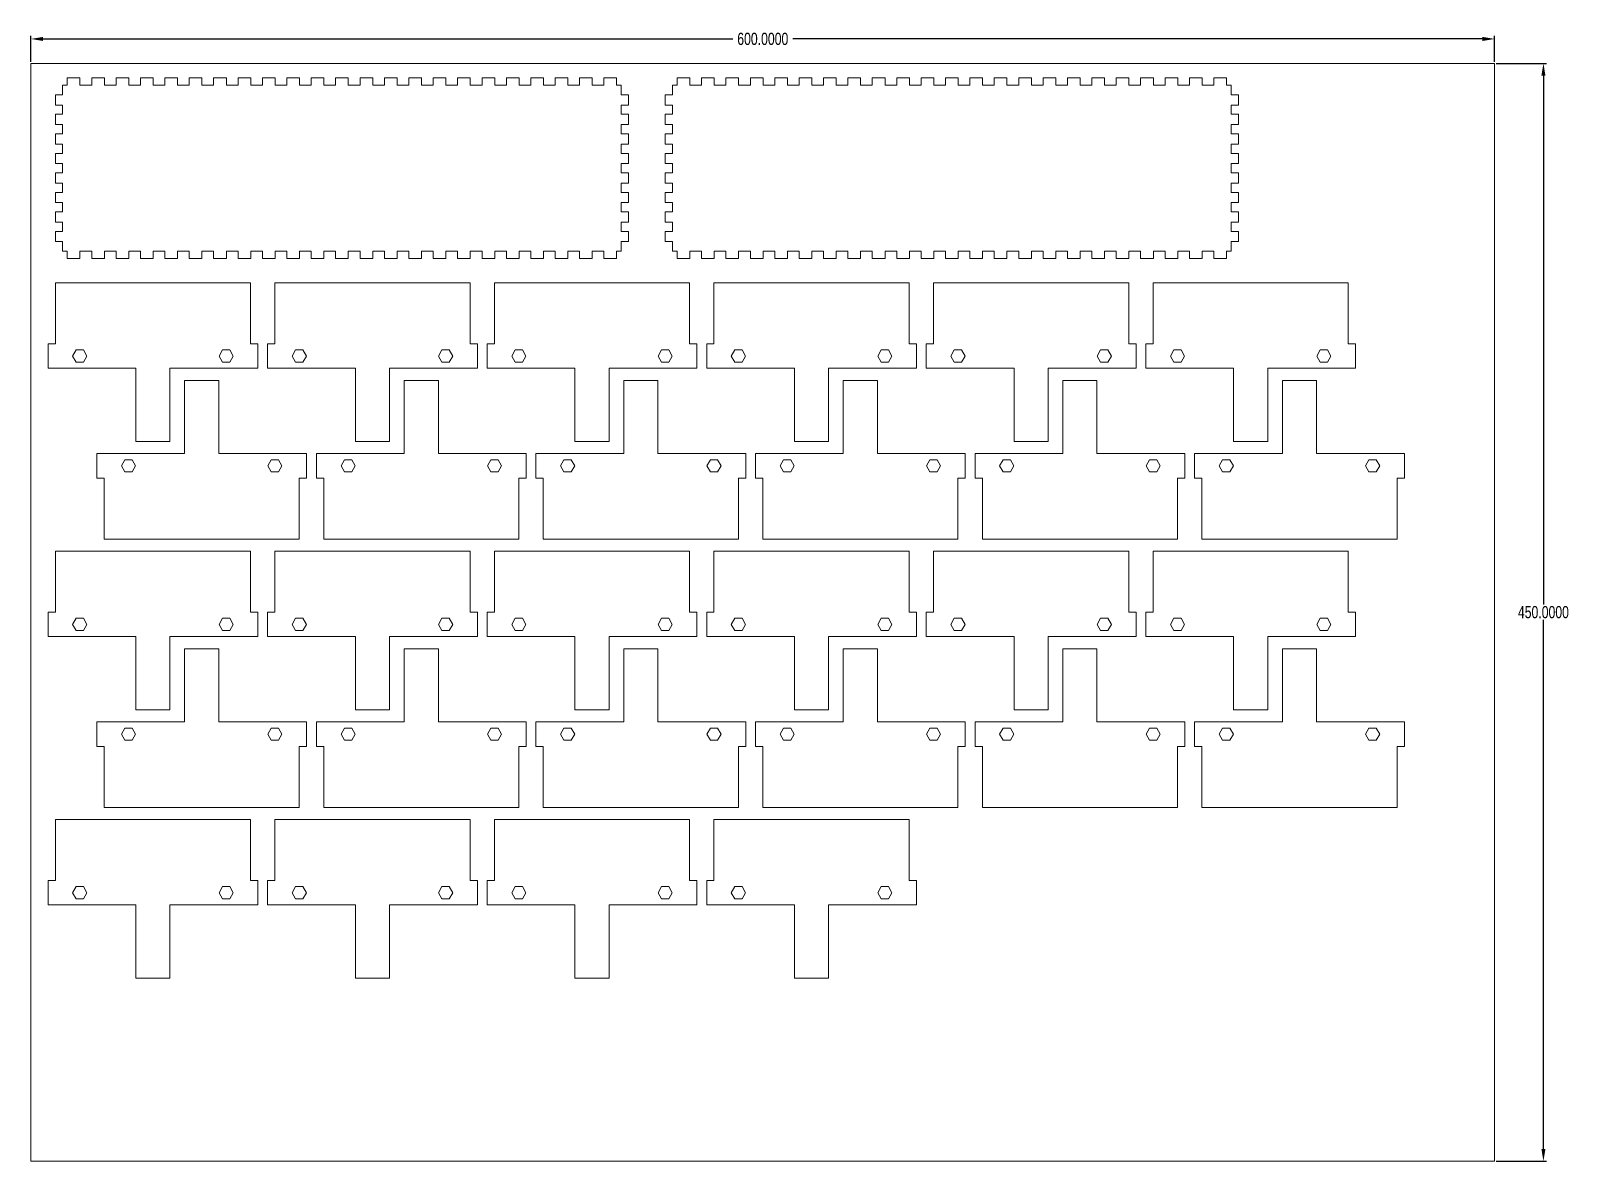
# Model space of a CAD drawing. Header units: millimetres. Extents: x 0 to 634, y 0 to 463.
import ezdxf

# ---------------------------------------------------------------- set-up
doc = ezdxf.new("R2010")
doc.units = ezdxf.units.MM
doc.header["$MEASUREMENT"] = 0
doc.layers.get('0').update_dxf_attribs({"linetype": 'CONTINUOUS', "lineweight": 0})
doc.layers.get('Defpoints').update_dxf_attribs({"linetype": 'CONTINUOUS'})
doc.styles.get("Standard").update_dxf_attribs({"font": 'txt', "width": 0.75})
doc.dimstyles.get("Standard").update_dxf_attribs({"dimtxt": 2.5, "dimasz": 2.5, "dimexe": 1.25, "dimexo": 0.625, "dimtad": 1, "dimtxsty": 'Standard', "dimcen": 2.5, "dimadec": 0, "dimazin": 0, "dimtfac": 1, "dimtmove": 0, "dimatfit": 3, "dimfxl": 1, "dimarcsym": 0})

# ---------------------------------------------------------------- blocks, each defined once
blk = doc.blocks.new('*D3')
at = {"color": 0, "linetype": 'Continuous', "lineweight": -2, "transparency": 16777216}
for p, q in [((0, 450.63), (0, 461.25)), ((5, 460), (287.75, 460)), ((595, 460), (312.25, 460)), ((600, 450.63), (600, 461.25))]:
    blk.add_line(p, q, dxfattribs=at)
at = {"color": 0, "linetype": 'Continuous', "transparency": 16777216}
for points in [[(5, 460.83), (5, 459.17), (0, 460)], [(595, 460.83), (595, 459.17), (600, 460)]]:
    blk.add_solid(points, dxfattribs=at)
at = {"layer": 'Defpoints', "color": 0, "linetype": 'Continuous', "transparency": 16777216}
for p in [(600, 460), (0, 450), (600, 450)]:
    blk.add_point(p, dxfattribs=at)
at = {"color": 0, "linetype": 'Continuous', "transparency": 16777216, "insert": (300, 460), "char_height": 5, "attachment_point": 5}
blk.add_mtext('\\A1;600.0000', dxfattribs=at)
blk = doc.blocks.new('*D4')
at = {"color": 0, "linetype": 'Continuous', "lineweight": -2, "transparency": 16777216}
for p, q in [((600.62, 450), (621.25, 450)), ((620, 445), (620, 228.13)), ((620, 5), (620, 221.88)), ((600.62, 0), (621.25, 0))]:
    blk.add_line(p, q, dxfattribs=at)
at = {"color": 0, "linetype": 'Continuous', "transparency": 16777216}
for points in [[(619.17, 445), (620.83, 445), (620, 450)], [(619.17, 5), (620.83, 5), (620, 0)]]:
    blk.add_solid(points, dxfattribs=at)
at = {"layer": 'Defpoints', "color": 0, "linetype": 'Continuous', "transparency": 16777216}
for p in [(600, 450), (600, 0), (620, 0)]:
    blk.add_point(p, dxfattribs=at)
at = {"color": 0, "linetype": 'Continuous', "transparency": 16777216, "insert": (620, 225), "char_height": 5, "attachment_point": 5}
blk.add_mtext('\\A1;450.0000', dxfattribs=at)

msp = doc.modelspace()

# ---------------------------------------------------------------- linework, layer by layer
for p, q in [((14.9, 441), (14.9, 444)), ((14.9, 444), (20.1, 444)), ((14.9, 441), (14.9, 444)), ((20.1, 444), (20.1, 441)), ((24.9, 441), (24.9, 444)), ((24.9, 444), (30.1, 444)), ((30.1, 444), (30.1, 441)), ((34.9, 441), (34.9, 444)), ((34.9, 444), (40.1, 444)), ((40.1, 444), (40.1, 441)), ((44.9, 441), (44.9, 444)), ((44.9, 444), (50.1, 444)), ((50.1, 444), (50.1, 441)), ((54.9, 441), (54.9, 444)), ((54.9, 444), (60.1, 444)), ((60.1, 444), (60.1, 441)), ((64.9, 441), (64.9, 444)), ((64.9, 444), (70.1, 444)), ((70.1, 444), (70.1, 441)), ((74.9, 441), (74.9, 444)), ((74.9, 444), (80.1, 444)), ((80.1, 444), (80.1, 441)), ((84.9, 441), (84.9, 444)), ((84.9, 444), (90.1, 444)), ((90.1, 444), (90.1, 441)), ((94.9, 441), (94.9, 444)), ((94.9, 444), (100.1, 444)), ((100.1, 444), (100.1, 441)), ((104.9, 441), (104.9, 444)), ((104.9, 444), (110.1, 444)), ((110.1, 444), (110.1, 441)), ((114.9, 441), (114.9, 444)), ((114.9, 444), (120.1, 444)), ((120.1, 444), (120.1, 441)), ((124.9, 441), (124.9, 444)), ((124.9, 444), (130.1, 444)), ((130.1, 444), (130.1, 441)), ((134.9, 441), (134.9, 444)), ((134.9, 444), (140.1, 444)), ((140.1, 444), (140.1, 441)), ((144.9, 441), (144.9, 444)), ((144.9, 444), (150.1, 444)), ((150.1, 444), (150.1, 441)), ((154.9, 441), (154.9, 444)), ((154.9, 444), (160.1, 444)), ((160.1, 444), (160.1, 441)), ((164.9, 441), (164.9, 444)), ((164.9, 444), (170.1, 444)), ((170.1, 444), (170.1, 441)), ((174.9, 441), (174.9, 444)), ((174.9, 444), (180.1, 444)), ((180.1, 444), (180.1, 441)), ((184.9, 441), (184.9, 444)), ((184.9, 444), (190.1, 444)), ((190.1, 444), (190.1, 441)), ((194.9, 441), (194.9, 444)), ((194.9, 444), (200.1, 444)), ((200.1, 444), (200.1, 441)), ((204.9, 441), (204.9, 444)), ((204.9, 444), (210.1, 444)), ((210.1, 444), (210.1, 441)), ((214.9, 441), (214.9, 444)), ((214.9, 444), (220.1, 444)), ((220.1, 444), (220.1, 441)), ((224.9, 441), (224.9, 444)), ((224.9, 444), (230.1, 444)), ((230.1, 444), (230.1, 441)), ((234.9, 441), (234.9, 444)), ((234.9, 444), (240.1, 444)), ((240.1, 441), (240.1, 444)), ((264.9, 441), (264.9, 444)), ((264.9, 444), (270.1, 444)), ((264.9, 441), (264.9, 444)), ((270.1, 444), (270.1, 441)), ((274.9, 441), (274.9, 444)), ((274.9, 444), (280.1, 444)), ((280.1, 444), (280.1, 441)), ((284.9, 441), (284.9, 444)), ((284.9, 444), (290.1, 444)), ((290.1, 444), (290.1, 441)), ((294.9, 441), (294.9, 444)), ((294.9, 444), (300.1, 444)), ((300.1, 444), (300.1, 441)), ((304.9, 441), (304.9, 444)), ((304.9, 444), (310.1, 444)), ((310.1, 444), (310.1, 441)), ((314.9, 441), (314.9, 444)), ((314.9, 444), (320.1, 444)), ((320.1, 444), (320.1, 441)), ((324.9, 441), (324.9, 444)), ((324.9, 444), (330.1, 444)), ((330.1, 444), (330.1, 441)), ((334.9, 441), (334.9, 444)), ((334.9, 444), (340.1, 444)), ((340.1, 444), (340.1, 441)), ((344.9, 441), (344.9, 444)), ((344.9, 444), (350.1, 444)), ((350.1, 444), (350.1, 441)), ((354.9, 441), (354.9, 444)), ((354.9, 444), (360.1, 444)), ((360.1, 444), (360.1, 441)), ((364.9, 441), (364.9, 444)), ((364.9, 444), (370.1, 444)), ((370.1, 444), (370.1, 441)), ((374.9, 441), (374.9, 444)), ((374.9, 444), (380.1, 444)), ((380.1, 444), (380.1, 441)), ((384.9, 441), (384.9, 444)), ((384.9, 444), (390.1, 444)), ((390.1, 444), (390.1, 441)), ((394.9, 441), (394.9, 444)), ((394.9, 444), (400.1, 444)), ((400.1, 444), (400.1, 441)), ((404.9, 441), (404.9, 444)), ((404.9, 444), (410.1, 444)), ((410.1, 444), (410.1, 441)), ((414.9, 441), (414.9, 444)), ((414.9, 444), (420.1, 444)), ((420.1, 444), (420.1, 441)), ((424.9, 441), (424.9, 444)), ((424.9, 444), (430.1, 444)), ((430.1, 444), (430.1, 441)), ((434.9, 441), (434.9, 444)), ((434.9, 444), (440.1, 444)), ((440.1, 444), (440.1, 441)), ((444.9, 441), (444.9, 444)), ((444.9, 444), (450.1, 444)), ((450.1, 444), (450.1, 441)), ((454.9, 441), (454.9, 444)), ((454.9, 444), (460.1, 444)), ((460.1, 444), (460.1, 441)), ((464.9, 441), (464.9, 444)), ((464.9, 444), (470.1, 444)), ((470.1, 444), (470.1, 441)), ((474.9, 441), (474.9, 444)), ((474.9, 444), (480.1, 444)), ((480.1, 444), (480.1, 441)), ((484.9, 441), (484.9, 444)), ((484.9, 444), (490.1, 444)), ((490.1, 441), (490.1, 444)), ((13, 437.1), (13, 441)), ((13, 441), (14.9, 441)), ((20.1, 441), (24.9, 441)), ((30.1, 441), (34.9, 441)), ((40.1, 441), (44.9, 441)), ((50.1, 441), (54.9, 441)), ((60.1, 441), (64.9, 441)), ((70.1, 441), (74.9, 441)), ((80.1, 441), (84.9, 441)), ((90.1, 441), (94.9, 441)), ((100.1, 441), (104.9, 441)), ((110.1, 441), (114.9, 441)), ((120.1, 441), (124.9, 441)), ((130.1, 441), (134.9, 441)), ((140.1, 441), (144.9, 441)), ((150.1, 441), (154.9, 441)), ((160.1, 441), (164.9, 441)), ((170.1, 441), (174.9, 441)), ((180.1, 441), (184.9, 441)), ((190.1, 441), (194.9, 441)), ((200.1, 441), (204.9, 441)), ((210.1, 441), (214.9, 441)), ((220.1, 441), (224.9, 441)), ((230.1, 441), (234.9, 441)), ((242, 441), (240.1, 441)), ((242, 437.1), (242, 441)), ((263, 437.1), (263, 441)), ((263, 441), (264.9, 441)), ((270.1, 441), (274.9, 441)), ((280.1, 441), (284.9, 441)), ((290.1, 441), (294.9, 441)), ((300.1, 441), (304.9, 441)), ((310.1, 441), (314.9, 441)), ((320.1, 441), (324.9, 441)), ((330.1, 441), (334.9, 441)), ((340.1, 441), (344.9, 441)), ((350.1, 441), (354.9, 441)), ((360.1, 441), (364.9, 441)), ((370.1, 441), (374.9, 441)), ((380.1, 441), (384.9, 441)), ((390.1, 441), (394.9, 441)), ((400.1, 441), (404.9, 441)), ((410.1, 441), (414.9, 441)), ((420.1, 441), (424.9, 441)), ((430.1, 441), (434.9, 441)), ((440.1, 441), (444.9, 441)), ((450.1, 441), (454.9, 441)), ((460.1, 441), (464.9, 441)), ((470.1, 441), (474.9, 441)), ((480.1, 441), (484.9, 441)), ((492, 441), (490.1, 441)), ((492, 437.1), (492, 441)), ((10, 432.9), (10, 437.1)), ((10, 437.1), (13, 437.1)), ((10, 432.9), (13, 432.9)), ((13, 432.9), (13, 429.1)), ((245, 437.1), (242, 437.1)), ((242, 429.1), (242, 432.9)), ((242, 432.9), (245, 432.9)), ((245, 432.9), (245, 437.1)), ((260, 432.9), (260, 437.1)), ((260, 437.1), (263, 437.1)), ((260, 432.9), (263, 432.9)), ((263, 432.9), (263, 429.1)), ((495, 437.1), (492, 437.1)), ((492, 429.1), (492, 432.9)), ((492, 432.9), (495, 432.9)), ((495, 432.9), (495, 437.1)), ((13, 429.1), (10, 429.1)), ((10, 429.1), (10, 424.9)), ((245, 429.1), (242, 429.1)), ((245, 424.9), (245, 429.1)), ((263, 429.1), (260, 429.1)), ((260, 429.1), (260, 424.9)), ((495, 429.1), (492, 429.1)), ((495, 424.9), (495, 429.1)), ((10, 424.9), (13, 424.9)), ((13, 421.1), (10, 421.1)), ((10, 421.1), (10, 416.9)), ((13, 424.9), (13, 421.1)), ((242, 421.1), (242, 424.9)), ((242, 424.9), (245, 424.9)), ((245, 421.1), (242, 421.1)), ((245, 416.9), (245, 421.1)), ((260, 424.9), (263, 424.9)), ((263, 421.1), (260, 421.1)), ((260, 421.1), (260, 416.9)), ((263, 424.9), (263, 421.1)), ((492, 421.1), (492, 424.9)), ((492, 424.9), (495, 424.9)), ((495, 421.1), (492, 421.1)), ((495, 416.9), (495, 421.1)), ((10, 416.9), (13, 416.9)), ((13, 413.1), (10, 413.1)), ((10, 413.1), (10, 408.9)), ((13, 416.9), (13, 413.1)), ((242, 413.1), (242, 416.9)), ((242, 416.9), (245, 416.9)), ((245, 413.1), (242, 413.1)), ((245, 408.9), (245, 413.1)), ((260, 416.9), (263, 416.9)), ((263, 413.1), (260, 413.1)), ((260, 413.1), (260, 408.9)), ((263, 416.9), (263, 413.1)), ((492, 413.1), (492, 416.9)), ((492, 416.9), (495, 416.9)), ((495, 413.1), (492, 413.1)), ((495, 408.9), (495, 413.1)), ((10, 408.9), (13, 408.9)), ((13, 408.9), (13, 405.1)), ((242, 405.1), (242, 408.9)), ((242, 408.9), (245, 408.9)), ((260, 408.9), (263, 408.9)), ((263, 408.9), (263, 405.1)), ((492, 405.1), (492, 408.9)), ((492, 408.9), (495, 408.9)), ((13, 405.1), (10, 405.1)), ((10, 405.1), (10, 400.9)), ((10, 400.9), (13, 400.9)), ((13, 400.9), (13, 397.1)), ((245, 405.1), (242, 405.1)), ((242, 397.1), (242, 400.9)), ((242, 400.9), (245, 400.9)), ((245, 400.9), (245, 405.1)), ((263, 405.1), (260, 405.1)), ((260, 405.1), (260, 400.9)), ((260, 400.9), (263, 400.9)), ((263, 400.9), (263, 397.1)), ((495, 405.1), (492, 405.1)), ((492, 397.1), (492, 400.9)), ((492, 400.9), (495, 400.9)), ((495, 400.9), (495, 405.1)), ((13, 397.1), (10, 397.1)), ((10, 397.1), (10, 392.9)), ((245, 397.1), (242, 397.1)), ((245, 392.9), (245, 397.1)), ((263, 397.1), (260, 397.1)), ((260, 397.1), (260, 392.9)), ((495, 397.1), (492, 397.1)), ((495, 392.9), (495, 397.1)), ((10, 392.9), (13, 392.9)), ((13, 389.1), (10, 389.1)), ((10, 389.1), (10, 384.9)), ((13, 392.9), (13, 389.1)), ((242, 389.1), (242, 392.9)), ((242, 392.9), (245, 392.9)), ((245, 389.1), (242, 389.1)), ((245, 384.9), (245, 389.1)), ((260, 392.9), (263, 392.9)), ((263, 389.1), (260, 389.1)), ((260, 389.1), (260, 384.9)), ((263, 392.9), (263, 389.1)), ((492, 389.1), (492, 392.9)), ((492, 392.9), (495, 392.9)), ((495, 389.1), (492, 389.1)), ((495, 384.9), (495, 389.1)), ((10, 384.9), (13, 384.9)), ((13, 381.1), (10, 381.1)), ((10, 381.1), (10, 376.9)), ((13, 384.9), (13, 381.1)), ((242, 381.1), (242, 384.9)), ((242, 384.9), (245, 384.9)), ((245, 381.1), (242, 381.1)), ((245, 381.1), (245, 376.9)), ((260, 384.9), (263, 384.9)), ((263, 381.1), (260, 381.1)), ((260, 381.1), (260, 376.9)), ((263, 384.9), (263, 381.1)), ((492, 381.1), (492, 384.9)), ((492, 384.9), (495, 384.9)), ((495, 381.1), (492, 381.1)), ((495, 381.1), (495, 376.9)), ((10, 376.9), (13, 376.9)), ((13, 376.9), (13, 373)), ((245, 376.9), (242, 376.9)), ((242, 376.9), (242, 373)), ((260, 376.9), (263, 376.9)), ((263, 376.9), (263, 373)), ((495, 376.9), (492, 376.9)), ((492, 376.9), (492, 373)), ((13, 373), (14.9, 373)), ((14.9, 370), (14.9, 373)), ((14.9, 373), (14.9, 370)), ((20.1, 370), (14.9, 370)), ((24.9, 373), (20.1, 373)), ((20.1, 373), (20.1, 370)), ((24.9, 370), (24.9, 373)), ((30.1, 370), (24.9, 370)), ((34.9, 373), (30.1, 373)), ((30.1, 373), (30.1, 370)), ((34.9, 370), (34.9, 373)), ((40.1, 370), (34.9, 370)), ((44.9, 373), (40.1, 373)), ((40.1, 373), (40.1, 370)), ((44.9, 370), (44.9, 373)), ((50.1, 370), (44.9, 370)), ((54.9, 373), (50.1, 373)), ((50.1, 373), (50.1, 370)), ((54.9, 370), (54.9, 373)), ((60.1, 370), (54.9, 370)), ((64.9, 373), (60.1, 373)), ((60.1, 373), (60.1, 370)), ((64.9, 370), (64.9, 373)), ((70.1, 370), (64.9, 370)), ((74.9, 373), (70.1, 373)), ((70.1, 373), (70.1, 370)), ((74.9, 370), (74.9, 373)), ((80.1, 370), (74.9, 370)), ((84.9, 373), (80.1, 373)), ((80.1, 373), (80.1, 370)), ((84.9, 370), (84.9, 373)), ((90.1, 370), (84.9, 370)), ((94.9, 373), (90.1, 373)), ((90.1, 373), (90.1, 370)), ((94.9, 370), (94.9, 373)), ((100.1, 370), (94.9, 370)), ((104.9, 373), (100.1, 373)), ((100.1, 373), (100.1, 370)), ((104.9, 370), (104.9, 373)), ((110.1, 370), (104.9, 370)), ((114.9, 373), (110.1, 373)), ((110.1, 373), (110.1, 370)), ((114.9, 370), (114.9, 373)), ((120.1, 370), (114.9, 370)), ((124.9, 373), (120.1, 373)), ((120.1, 373), (120.1, 370)), ((124.9, 370), (124.9, 373)), ((130.1, 370), (124.9, 370)), ((134.9, 373), (130.1, 373)), ((130.1, 373), (130.1, 370)), ((134.9, 370), (134.9, 373)), ((140.1, 370), (134.9, 370)), ((144.9, 373), (140.1, 373)), ((140.1, 373), (140.1, 370)), ((144.9, 370), (144.9, 373)), ((150.1, 370), (144.9, 370)), ((154.9, 373), (150.1, 373)), ((150.1, 373), (150.1, 370)), ((154.9, 370), (154.9, 373)), ((160.1, 370), (154.9, 370)), ((164.9, 373), (160.1, 373)), ((160.1, 373), (160.1, 370)), ((164.9, 370), (164.9, 373)), ((170.1, 370), (164.9, 370)), ((174.9, 373), (170.1, 373)), ((170.1, 373), (170.1, 370)), ((174.9, 370), (174.9, 373)), ((180.1, 370), (174.9, 370)), ((184.9, 373), (180.1, 373)), ((180.1, 373), (180.1, 370)), ((184.9, 370), (184.9, 373)), ((190.1, 370), (184.9, 370)), ((194.9, 373), (190.1, 373)), ((190.1, 373), (190.1, 370)), ((194.9, 370), (194.9, 373)), ((200.1, 370), (194.9, 370)), ((204.9, 373), (200.1, 373)), ((200.1, 373), (200.1, 370)), ((204.9, 370), (204.9, 373)), ((210.1, 370), (204.9, 370)), ((214.9, 373), (210.1, 373)), ((210.1, 373), (210.1, 370)), ((214.9, 370), (214.9, 373)), ((220.1, 370), (214.9, 370)), ((224.9, 373), (220.1, 373)), ((220.1, 373), (220.1, 370)), ((224.9, 370), (224.9, 373)), ((230.1, 370), (224.9, 370)), ((234.9, 373), (230.1, 373)), ((230.1, 373), (230.1, 370)), ((234.9, 370), (234.9, 373)), ((240.1, 370), (234.9, 370)), ((242, 373), (240.1, 373)), ((240.1, 373), (240.1, 370)), ((263, 373), (264.9, 373)), ((264.9, 370), (264.9, 373)), ((264.9, 373), (264.9, 370)), ((270.1, 370), (264.9, 370)), ((274.9, 373), (270.1, 373)), ((270.1, 373), (270.1, 370)), ((274.9, 370), (274.9, 373)), ((280.1, 370), (274.9, 370)), ((284.9, 373), (280.1, 373)), ((280.1, 373), (280.1, 370)), ((284.9, 370), (284.9, 373)), ((290.1, 370), (284.9, 370)), ((294.9, 373), (290.1, 373)), ((290.1, 373), (290.1, 370)), ((294.9, 370), (294.9, 373)), ((300.1, 370), (294.9, 370)), ((304.9, 373), (300.1, 373)), ((300.1, 373), (300.1, 370)), ((304.9, 370), (304.9, 373)), ((310.1, 370), (304.9, 370)), ((314.9, 373), (310.1, 373)), ((310.1, 373), (310.1, 370)), ((314.9, 370), (314.9, 373)), ((320.1, 370), (314.9, 370)), ((324.9, 373), (320.1, 373)), ((320.1, 373), (320.1, 370)), ((324.9, 370), (324.9, 373)), ((330.1, 370), (324.9, 370)), ((334.9, 373), (330.1, 373)), ((330.1, 373), (330.1, 370)), ((334.9, 370), (334.9, 373)), ((340.1, 370), (334.9, 370)), ((344.9, 373), (340.1, 373)), ((340.1, 373), (340.1, 370)), ((344.9, 370), (344.9, 373)), ((350.1, 370), (344.9, 370)), ((354.9, 373), (350.1, 373)), ((350.1, 373), (350.1, 370)), ((354.9, 370), (354.9, 373)), ((360.1, 370), (354.9, 370)), ((364.9, 373), (360.1, 373)), ((360.1, 373), (360.1, 370)), ((364.9, 370), (364.9, 373)), ((370.1, 370), (364.9, 370)), ((374.9, 373), (370.1, 373)), ((370.1, 373), (370.1, 370)), ((374.9, 370), (374.9, 373)), ((380.1, 370), (374.9, 370)), ((384.9, 373), (380.1, 373)), ((380.1, 373), (380.1, 370)), ((384.9, 370), (384.9, 373)), ((390.1, 370), (384.9, 370)), ((394.9, 373), (390.1, 373)), ((390.1, 373), (390.1, 370)), ((394.9, 370), (394.9, 373)), ((400.1, 370), (394.9, 370)), ((404.9, 373), (400.1, 373)), ((400.1, 373), (400.1, 370)), ((404.9, 370), (404.9, 373)), ((410.1, 370), (404.9, 370)), ((414.9, 373), (410.1, 373)), ((410.1, 373), (410.1, 370)), ((414.9, 370), (414.9, 373)), ((420.1, 370), (414.9, 370)), ((424.9, 373), (420.1, 373)), ((420.1, 373), (420.1, 370)), ((424.9, 370), (424.9, 373)), ((430.1, 370), (424.9, 370)), ((434.9, 373), (430.1, 373)), ((430.1, 373), (430.1, 370)), ((434.9, 370), (434.9, 373)), ((440.1, 370), (434.9, 370)), ((444.9, 373), (440.1, 373)), ((440.1, 373), (440.1, 370)), ((444.9, 370), (444.9, 373)), ((450.1, 370), (444.9, 370)), ((454.9, 373), (450.1, 373)), ((450.1, 373), (450.1, 370)), ((454.9, 370), (454.9, 373)), ((460.1, 370), (454.9, 370)), ((464.9, 373), (460.1, 373)), ((460.1, 373), (460.1, 370)), ((464.9, 370), (464.9, 373)), ((470.1, 370), (464.9, 370)), ((474.9, 373), (470.1, 373)), ((470.1, 373), (470.1, 370)), ((474.9, 370), (474.9, 373)), ((480.1, 370), (474.9, 370)), ((484.9, 373), (480.1, 373)), ((480.1, 373), (480.1, 370)), ((484.9, 370), (484.9, 373)), ((490.1, 370), (484.9, 370)), ((492, 373), (490.1, 373)), ((490.1, 373), (490.1, 370)), ((10, 360), (10, 335)), ((10, 360), (90, 360)), ((90, 335), (90, 360)), ((100, 360), (100, 335)), ((100, 360), (180, 360)), ((180, 335), (180, 360)), ((190, 360), (190, 335)), ((190, 360), (270, 360)), ((270, 335), (270, 360)), ((280, 360), (280, 335)), ((280, 360), (360, 360)), ((360, 335), (360, 360)), ((370, 360), (370, 335)), ((370, 360), (450, 360)), ((450, 335), (450, 360)), ((460, 360), (460, 335)), ((460, 360), (540, 360)), ((540, 335), (540, 360)), ((10, 335), (7, 335)), ((7, 325), (7, 335)), ((18.5, 332.5), (17.1, 330)), ((17.1, 330), (18.5, 327.5)), ((21.5, 332.5), (18.5, 332.5)), ((21.5, 332.5), (22.9, 330)), ((22.9, 330), (21.5, 327.5)), ((78.5, 332.5), (77.1, 330)), ((77.1, 330), (78.5, 327.5)), ((81.5, 332.5), (78.5, 332.5)), ((81.5, 332.5), (82.9, 330)), ((82.9, 330), (81.5, 327.5)), ((90, 335), (93, 335)), ((93, 325), (93, 335)), ((100, 335), (97, 335)), ((97, 325), (97, 335)), ((108.5, 332.5), (107.1, 330)), ((107.1, 330), (108.5, 327.5)), ((111.5, 332.5), (108.5, 332.5)), ((111.5, 332.5), (112.9, 330)), ((112.9, 330), (111.5, 327.5)), ((168.5, 332.5), (167.1, 330)), ((167.1, 330), (168.5, 327.5)), ((171.5, 332.5), (168.5, 332.5)), ((171.5, 332.5), (172.9, 330)), ((172.9, 330), (171.5, 327.5)), ((180, 335), (183, 335)), ((183, 325), (183, 335)), ((190, 335), (187, 335)), ((187, 325), (187, 335)), ((198.5, 332.5), (197.1, 330)), ((197.1, 330), (198.5, 327.5)), ((201.5, 332.5), (198.5, 332.5)), ((201.5, 332.5), (202.9, 330)), ((202.9, 330), (201.5, 327.5)), ((258.5, 332.5), (257.1, 330)), ((257.1, 330), (258.5, 327.5)), ((261.5, 332.5), (258.5, 332.5)), ((261.5, 332.5), (262.9, 330)), ((262.9, 330), (261.5, 327.5)), ((270, 335), (273, 335)), ((273, 325), (273, 335)), ((280, 335), (277, 335)), ((277, 325), (277, 335)), ((288.5, 332.5), (287.1, 330)), ((287.1, 330), (288.5, 327.5)), ((291.5, 332.5), (288.5, 332.5)), ((291.5, 332.5), (292.9, 330)), ((292.9, 330), (291.5, 327.5)), ((348.5, 332.5), (347.1, 330)), ((347.1, 330), (348.5, 327.5)), ((351.5, 332.5), (348.5, 332.5)), ((351.5, 332.5), (352.9, 330)), ((352.9, 330), (351.5, 327.5)), ((360, 335), (363, 335)), ((363, 325), (363, 335)), ((370, 335), (367, 335)), ((367, 325), (367, 335)), ((378.5, 332.5), (377.1, 330)), ((377.1, 330), (378.5, 327.5)), ((381.5, 332.5), (378.5, 332.5)), ((381.5, 332.5), (382.9, 330)), ((382.9, 330), (381.5, 327.5)), ((438.5, 332.5), (437.1, 330)), ((437.1, 330), (438.5, 327.5)), ((441.5, 332.5), (438.5, 332.5)), ((441.5, 332.5), (442.9, 330)), ((442.9, 330), (441.5, 327.5)), ((450, 335), (453, 335)), ((453, 325), (453, 335)), ((460, 335), (457, 335)), ((457, 325), (457, 335)), ((468.5, 332.5), (467.1, 330)), ((467.1, 330), (468.5, 327.5)), ((471.5, 332.5), (468.5, 332.5)), ((471.5, 332.5), (472.9, 330)), ((472.9, 330), (471.5, 327.5)), ((528.5, 332.5), (527.1, 330)), ((527.1, 330), (528.5, 327.5)), ((531.5, 332.5), (528.5, 332.5)), ((531.5, 332.5), (532.9, 330)), ((532.9, 330), (531.5, 327.5)), ((540, 335), (543, 335)), ((543, 325), (543, 335)), ((7, 325), (43, 325)), ((18.5, 327.5), (21.5, 327.5)), ((43, 325), (43, 295)), ((57, 325), (93, 325)), ((57, 295), (57, 325)), ((78.5, 327.5), (81.5, 327.5)), ((97, 325), (133, 325)), ((108.5, 327.5), (111.5, 327.5)), ((133, 325), (133, 295)), ((147, 325), (183, 325)), ((147, 295), (147, 325)), ((168.5, 327.5), (171.5, 327.5)), ((187, 325), (223, 325)), ((198.5, 327.5), (201.5, 327.5)), ((223, 325), (223, 295)), ((237, 325), (273, 325)), ((237, 295), (237, 325)), ((258.5, 327.5), (261.5, 327.5)), ((277, 325), (313, 325)), ((288.5, 327.5), (291.5, 327.5)), ((313, 325), (313, 295)), ((327, 325), (363, 325)), ((327, 295), (327, 325)), ((348.5, 327.5), (351.5, 327.5)), ((367, 325), (403, 325)), ((378.5, 327.5), (381.5, 327.5)), ((403, 325), (403, 295)), ((417, 325), (453, 325)), ((417, 295), (417, 325)), ((438.5, 327.5), (441.5, 327.5)), ((457, 325), (493, 325)), ((468.5, 327.5), (471.5, 327.5)), ((493, 325), (493, 295)), ((507, 325), (543, 325)), ((507, 295), (507, 325)), ((528.5, 327.5), (531.5, 327.5)), ((63, 320), (77, 320)), ((63, 320), (63, 290)), ((77, 290), (77, 320)), ((153, 320), (167, 320)), ((153, 320), (153, 290)), ((167, 290), (167, 320)), ((243, 320), (257, 320)), ((243, 320), (243, 290)), ((257, 290), (257, 320)), ((333, 320), (347, 320)), ((333, 320), (333, 290)), ((347, 290), (347, 320)), ((423, 320), (437, 320)), ((423, 320), (423, 290)), ((437, 290), (437, 320)), ((513, 320), (527, 320)), ((513, 320), (513, 290)), ((527, 290), (527, 320)), ((43, 295), (57, 295)), ((133, 295), (147, 295)), ((223, 295), (237, 295)), ((313, 295), (327, 295)), ((403, 295), (417, 295)), ((493, 295), (507, 295)), ((63, 290), (27, 290)), ((27, 290), (27, 280)), ((38.5, 287.5), (37.1, 285)), ((41.5, 287.5), (38.5, 287.5)), ((41.5, 287.5), (42.9, 285)), ((113, 290), (77, 290)), ((98.5, 287.5), (97.1, 285)), ((101.5, 287.5), (98.5, 287.5)), ((101.5, 287.5), (102.9, 285)), ((113, 290), (113, 280)), ((153, 290), (117, 290)), ((117, 290), (117, 280)), ((128.5, 287.5), (127.1, 285)), ((131.5, 287.5), (128.5, 287.5)), ((131.5, 287.5), (132.9, 285)), ((203, 290), (167, 290)), ((188.5, 287.5), (187.1, 285)), ((191.5, 287.5), (188.5, 287.5)), ((191.5, 287.5), (192.9, 285)), ((203, 290), (203, 280)), ((243, 290), (207, 290)), ((207, 290), (207, 280)), ((218.5, 287.5), (217.1, 285)), ((221.5, 287.5), (218.5, 287.5)), ((221.5, 287.5), (222.9, 285)), ((293, 290), (257, 290)), ((278.5, 287.5), (277.1, 285)), ((281.5, 287.5), (278.5, 287.5)), ((281.5, 287.5), (282.9, 285)), ((293, 290), (293, 280)), ((333, 290), (297, 290)), ((297, 290), (297, 280)), ((308.5, 287.5), (307.1, 285)), ((311.5, 287.5), (308.5, 287.5)), ((311.5, 287.5), (312.9, 285)), ((383, 290), (347, 290)), ((368.5, 287.5), (367.1, 285)), ((371.5, 287.5), (368.5, 287.5)), ((371.5, 287.5), (372.9, 285)), ((383, 290), (383, 280)), ((423, 290), (387, 290)), ((387, 290), (387, 280)), ((398.5, 287.5), (397.1, 285)), ((401.5, 287.5), (398.5, 287.5)), ((401.5, 287.5), (402.9, 285)), ((473, 290), (437, 290)), ((458.5, 287.5), (457.1, 285)), ((461.5, 287.5), (458.5, 287.5)), ((461.5, 287.5), (462.9, 285)), ((473, 290), (473, 280)), ((513, 290), (477, 290)), ((477, 290), (477, 280)), ((488.5, 287.5), (487.1, 285)), ((491.5, 287.5), (488.5, 287.5)), ((491.5, 287.5), (492.9, 285)), ((563, 290), (527, 290)), ((548.5, 287.5), (547.1, 285)), ((551.5, 287.5), (548.5, 287.5)), ((551.5, 287.5), (552.9, 285)), ((563, 290), (563, 280)), ((30, 280), (27, 280)), ((30, 280), (30, 255)), ((37.1, 285), (38.5, 282.5)), ((38.5, 282.5), (41.5, 282.5)), ((42.9, 285), (41.5, 282.5)), ((97.1, 285), (98.5, 282.5)), ((98.5, 282.5), (101.5, 282.5)), ((102.9, 285), (101.5, 282.5)), ((110, 255), (110, 280)), ((110, 280), (113, 280)), ((120, 280), (117, 280)), ((120, 280), (120, 255)), ((127.1, 285), (128.5, 282.5)), ((128.5, 282.5), (131.5, 282.5)), ((132.9, 285), (131.5, 282.5)), ((187.1, 285), (188.5, 282.5)), ((188.5, 282.5), (191.5, 282.5)), ((192.9, 285), (191.5, 282.5)), ((200, 255), (200, 280)), ((200, 280), (203, 280)), ((210, 280), (207, 280)), ((210, 280), (210, 255)), ((217.1, 285), (218.5, 282.5)), ((218.5, 282.5), (221.5, 282.5)), ((222.9, 285), (221.5, 282.5)), ((277.1, 285), (278.5, 282.5)), ((278.5, 282.5), (281.5, 282.5)), ((282.9, 285), (281.5, 282.5)), ((290, 255), (290, 280)), ((290, 280), (293, 280)), ((300, 280), (297, 280)), ((300, 280), (300, 255)), ((307.1, 285), (308.5, 282.5)), ((308.5, 282.5), (311.5, 282.5)), ((312.9, 285), (311.5, 282.5)), ((367.1, 285), (368.5, 282.5)), ((368.5, 282.5), (371.5, 282.5)), ((372.9, 285), (371.5, 282.5)), ((380, 255), (380, 280)), ((380, 280), (383, 280)), ((390, 280), (387, 280)), ((390, 280), (390, 255)), ((397.1, 285), (398.5, 282.5)), ((398.5, 282.5), (401.5, 282.5)), ((402.9, 285), (401.5, 282.5)), ((457.1, 285), (458.5, 282.5)), ((458.5, 282.5), (461.5, 282.5)), ((462.9, 285), (461.5, 282.5)), ((470, 255), (470, 280)), ((470, 280), (473, 280)), ((480, 280), (477, 280)), ((480, 280), (480, 255)), ((487.1, 285), (488.5, 282.5)), ((488.5, 282.5), (491.5, 282.5)), ((492.9, 285), (491.5, 282.5)), ((547.1, 285), (548.5, 282.5)), ((548.5, 282.5), (551.5, 282.5)), ((552.9, 285), (551.5, 282.5)), ((560, 255), (560, 280)), ((560, 280), (563, 280)), ((110, 255), (30, 255)), ((200, 255), (120, 255)), ((290, 255), (210, 255)), ((380, 255), (300, 255)), ((470, 255), (390, 255)), ((560, 255), (480, 255)), ((10, 250), (10, 225)), ((10, 250), (90, 250)), ((90, 225), (90, 250)), ((100, 250), (100, 225)), ((100, 250), (180, 250)), ((180, 225), (180, 250)), ((190, 250), (190, 225)), ((190, 250), (270, 250)), ((270, 225), (270, 250)), ((280, 250), (280, 225)), ((280, 250), (360, 250)), ((360, 225), (360, 250)), ((370, 250), (370, 225)), ((370, 250), (450, 250)), ((450, 225), (450, 250)), ((460, 250), (460, 225)), ((460, 250), (540, 250)), ((540, 225), (540, 250)), ((10, 225), (7, 225)), ((7, 215), (7, 225)), ((18.5, 222.5), (17.1, 220)), ((21.5, 222.5), (18.5, 222.5)), ((21.5, 222.5), (22.9, 220)), ((78.5, 222.5), (77.1, 220)), ((81.5, 222.5), (78.5, 222.5)), ((81.5, 222.5), (82.9, 220)), ((90, 225), (93, 225)), ((93, 215), (93, 225)), ((100, 225), (97, 225)), ((97, 215), (97, 225)), ((108.5, 222.5), (107.1, 220)), ((111.5, 222.5), (108.5, 222.5)), ((111.5, 222.5), (112.9, 220)), ((168.5, 222.5), (167.1, 220)), ((171.5, 222.5), (168.5, 222.5)), ((171.5, 222.5), (172.9, 220)), ((180, 225), (183, 225)), ((183, 215), (183, 225)), ((190, 225), (187, 225)), ((187, 215), (187, 225)), ((198.5, 222.5), (197.1, 220)), ((201.5, 222.5), (198.5, 222.5)), ((201.5, 222.5), (202.9, 220)), ((258.5, 222.5), (257.1, 220)), ((261.5, 222.5), (258.5, 222.5)), ((261.5, 222.5), (262.9, 220)), ((270, 225), (273, 225)), ((273, 215), (273, 225)), ((280, 225), (277, 225)), ((277, 215), (277, 225)), ((288.5, 222.5), (287.1, 220)), ((291.5, 222.5), (288.5, 222.5)), ((291.5, 222.5), (292.9, 220)), ((348.5, 222.5), (347.1, 220)), ((351.5, 222.5), (348.5, 222.5)), ((351.5, 222.5), (352.9, 220)), ((360, 225), (363, 225)), ((363, 215), (363, 225)), ((370, 225), (367, 225)), ((367, 215), (367, 225)), ((378.5, 222.5), (377.1, 220)), ((381.5, 222.5), (378.5, 222.5)), ((381.5, 222.5), (382.9, 220)), ((438.5, 222.5), (437.1, 220)), ((441.5, 222.5), (438.5, 222.5)), ((441.5, 222.5), (442.9, 220)), ((450, 225), (453, 225)), ((453, 215), (453, 225)), ((460, 225), (457, 225)), ((457, 215), (457, 225)), ((468.5, 222.5), (467.1, 220)), ((471.5, 222.5), (468.5, 222.5)), ((471.5, 222.5), (472.9, 220)), ((528.5, 222.5), (527.1, 220)), ((531.5, 222.5), (528.5, 222.5)), ((531.5, 222.5), (532.9, 220)), ((540, 225), (543, 225)), ((543, 215), (543, 225)), ((17.1, 220), (18.5, 217.5)), ((18.5, 217.5), (21.5, 217.5)), ((22.9, 220), (21.5, 217.5)), ((77.1, 220), (78.5, 217.5)), ((78.5, 217.5), (81.5, 217.5)), ((82.9, 220), (81.5, 217.5)), ((107.1, 220), (108.5, 217.5)), ((108.5, 217.5), (111.5, 217.5)), ((112.9, 220), (111.5, 217.5)), ((167.1, 220), (168.5, 217.5)), ((168.5, 217.5), (171.5, 217.5)), ((172.9, 220), (171.5, 217.5)), ((197.1, 220), (198.5, 217.5)), ((198.5, 217.5), (201.5, 217.5)), ((202.9, 220), (201.5, 217.5)), ((257.1, 220), (258.5, 217.5)), ((258.5, 217.5), (261.5, 217.5)), ((262.9, 220), (261.5, 217.5)), ((287.1, 220), (288.5, 217.5)), ((288.5, 217.5), (291.5, 217.5)), ((292.9, 220), (291.5, 217.5)), ((347.1, 220), (348.5, 217.5)), ((348.5, 217.5), (351.5, 217.5)), ((352.9, 220), (351.5, 217.5)), ((377.1, 220), (378.5, 217.5)), ((378.5, 217.5), (381.5, 217.5)), ((382.9, 220), (381.5, 217.5)), ((437.1, 220), (438.5, 217.5)), ((438.5, 217.5), (441.5, 217.5)), ((442.9, 220), (441.5, 217.5)), ((467.1, 220), (468.5, 217.5)), ((468.5, 217.5), (471.5, 217.5)), ((472.9, 220), (471.5, 217.5)), ((527.1, 220), (528.5, 217.5)), ((528.5, 217.5), (531.5, 217.5)), ((532.9, 220), (531.5, 217.5)), ((7, 215), (43, 215)), ((43, 215), (43, 185)), ((57, 215), (93, 215)), ((57, 185), (57, 215)), ((63, 210), (77, 210)), ((63, 210), (63, 180)), ((77, 180), (77, 210)), ((97, 215), (133, 215)), ((133, 215), (133, 185)), ((147, 215), (183, 215)), ((147, 185), (147, 215)), ((153, 210), (167, 210)), ((153, 210), (153, 180)), ((167, 180), (167, 210)), ((187, 215), (223, 215)), ((223, 215), (223, 185)), ((237, 215), (273, 215)), ((237, 185), (237, 215)), ((243, 210), (257, 210)), ((243, 210), (243, 180)), ((257, 180), (257, 210)), ((277, 215), (313, 215)), ((313, 215), (313, 185)), ((327, 215), (363, 215)), ((327, 185), (327, 215)), ((333, 210), (347, 210)), ((333, 210), (333, 180)), ((347, 180), (347, 210)), ((367, 215), (403, 215)), ((403, 215), (403, 185)), ((417, 215), (453, 215)), ((417, 185), (417, 215)), ((423, 210), (437, 210)), ((423, 210), (423, 180)), ((437, 180), (437, 210)), ((457, 215), (493, 215)), ((493, 215), (493, 185)), ((507, 215), (543, 215)), ((507, 185), (507, 215)), ((513, 210), (527, 210)), ((513, 210), (513, 180)), ((527, 180), (527, 210)), ((43, 185), (57, 185)), ((133, 185), (147, 185)), ((223, 185), (237, 185)), ((313, 185), (327, 185)), ((403, 185), (417, 185)), ((493, 185), (507, 185)), ((63, 180), (27, 180)), ((27, 180), (27, 170)), ((113, 180), (77, 180)), ((113, 180), (113, 170)), ((153, 180), (117, 180)), ((117, 180), (117, 170)), ((203, 180), (167, 180)), ((203, 180), (203, 170)), ((243, 180), (207, 180)), ((207, 180), (207, 170)), ((293, 180), (257, 180)), ((293, 180), (293, 170)), ((333, 180), (297, 180)), ((297, 180), (297, 170)), ((383, 180), (347, 180)), ((383, 180), (383, 170)), ((423, 180), (387, 180)), ((387, 180), (387, 170)), ((473, 180), (437, 180)), ((473, 180), (473, 170)), ((513, 180), (477, 180)), ((477, 180), (477, 170)), ((563, 180), (527, 180)), ((563, 180), (563, 170)), ((38.5, 177.5), (37.1, 175)), ((37.1, 175), (38.5, 172.5)), ((41.5, 177.5), (38.5, 177.5)), ((38.5, 172.5), (41.5, 172.5)), ((41.5, 177.5), (42.9, 175)), ((42.9, 175), (41.5, 172.5)), ((98.5, 177.5), (97.1, 175)), ((97.1, 175), (98.5, 172.5)), ((101.5, 177.5), (98.5, 177.5)), ((98.5, 172.5), (101.5, 172.5)), ((101.5, 177.5), (102.9, 175)), ((102.9, 175), (101.5, 172.5)), ((128.5, 177.5), (127.1, 175)), ((127.1, 175), (128.5, 172.5)), ((131.5, 177.5), (128.5, 177.5)), ((128.5, 172.5), (131.5, 172.5)), ((131.5, 177.5), (132.9, 175)), ((132.9, 175), (131.5, 172.5)), ((188.5, 177.5), (187.1, 175)), ((187.1, 175), (188.5, 172.5)), ((191.5, 177.5), (188.5, 177.5)), ((188.5, 172.5), (191.5, 172.5)), ((191.5, 177.5), (192.9, 175)), ((192.9, 175), (191.5, 172.5)), ((218.5, 177.5), (217.1, 175)), ((217.1, 175), (218.5, 172.5)), ((221.5, 177.5), (218.5, 177.5)), ((218.5, 172.5), (221.5, 172.5)), ((221.5, 177.5), (222.9, 175)), ((222.9, 175), (221.5, 172.5)), ((278.5, 177.5), (277.1, 175)), ((277.1, 175), (278.5, 172.5)), ((281.5, 177.5), (278.5, 177.5)), ((278.5, 172.5), (281.5, 172.5)), ((281.5, 177.5), (282.9, 175)), ((282.9, 175), (281.5, 172.5)), ((308.5, 177.5), (307.1, 175)), ((307.1, 175), (308.5, 172.5)), ((311.5, 177.5), (308.5, 177.5)), ((308.5, 172.5), (311.5, 172.5)), ((311.5, 177.5), (312.9, 175)), ((312.9, 175), (311.5, 172.5)), ((368.5, 177.5), (367.1, 175)), ((367.1, 175), (368.5, 172.5)), ((371.5, 177.5), (368.5, 177.5)), ((368.5, 172.5), (371.5, 172.5)), ((371.5, 177.5), (372.9, 175)), ((372.9, 175), (371.5, 172.5)), ((398.5, 177.5), (397.1, 175)), ((397.1, 175), (398.5, 172.5)), ((401.5, 177.5), (398.5, 177.5)), ((398.5, 172.5), (401.5, 172.5)), ((401.5, 177.5), (402.9, 175)), ((402.9, 175), (401.5, 172.5)), ((458.5, 177.5), (457.1, 175)), ((457.1, 175), (458.5, 172.5)), ((461.5, 177.5), (458.5, 177.5)), ((458.5, 172.5), (461.5, 172.5)), ((461.5, 177.5), (462.9, 175)), ((462.9, 175), (461.5, 172.5)), ((488.5, 177.5), (487.1, 175)), ((487.1, 175), (488.5, 172.5)), ((491.5, 177.5), (488.5, 177.5)), ((488.5, 172.5), (491.5, 172.5)), ((491.5, 177.5), (492.9, 175)), ((492.9, 175), (491.5, 172.5)), ((548.5, 177.5), (547.1, 175)), ((547.1, 175), (548.5, 172.5)), ((551.5, 177.5), (548.5, 177.5)), ((548.5, 172.5), (551.5, 172.5)), ((551.5, 177.5), (552.9, 175)), ((552.9, 175), (551.5, 172.5)), ((30, 170), (27, 170)), ((30, 170), (30, 145)), ((110, 145), (110, 170)), ((110, 170), (113, 170)), ((120, 170), (117, 170)), ((120, 170), (120, 145)), ((200, 145), (200, 170)), ((200, 170), (203, 170)), ((210, 170), (207, 170)), ((210, 170), (210, 145)), ((290, 145), (290, 170)), ((290, 170), (293, 170)), ((300, 170), (297, 170)), ((300, 170), (300, 145)), ((380, 145), (380, 170)), ((380, 170), (383, 170)), ((390, 170), (387, 170)), ((390, 170), (390, 145)), ((470, 145), (470, 170)), ((470, 170), (473, 170)), ((480, 170), (477, 170)), ((480, 170), (480, 145)), ((560, 145), (560, 170)), ((560, 170), (563, 170)), ((10, 140), (10, 115)), ((10, 140), (90, 140)), ((110, 145), (30, 145)), ((90, 115), (90, 140)), ((100, 140), (100, 115)), ((100, 140), (180, 140)), ((200, 145), (120, 145)), ((180, 115), (180, 140)), ((190, 140), (190, 115)), ((190, 140), (270, 140)), ((290, 145), (210, 145)), ((270, 115), (270, 140)), ((280, 140), (280, 115)), ((280, 140), (360, 140)), ((380, 145), (300, 145)), ((360, 115), (360, 140)), ((470, 145), (390, 145)), ((560, 145), (480, 145)), ((10, 115), (7, 115)), ((7, 105), (7, 115)), ((90, 115), (93, 115)), ((93, 105), (93, 115)), ((100, 115), (97, 115)), ((97, 105), (97, 115)), ((180, 115), (183, 115)), ((183, 105), (183, 115)), ((190, 115), (187, 115)), ((187, 105), (187, 115)), ((270, 115), (273, 115)), ((273, 105), (273, 115)), ((280, 115), (277, 115)), ((277, 105), (277, 115)), ((360, 115), (363, 115)), ((363, 105), (363, 115)), ((18.5, 112.5), (17.1, 110)), ((17.1, 110), (18.5, 107.5)), ((21.5, 112.5), (18.5, 112.5)), ((21.5, 112.5), (22.9, 110)), ((22.9, 110), (21.5, 107.5)), ((78.5, 112.5), (77.1, 110)), ((77.1, 110), (78.5, 107.5)), ((81.5, 112.5), (78.5, 112.5)), ((81.5, 112.5), (82.9, 110)), ((82.9, 110), (81.5, 107.5)), ((108.5, 112.5), (107.1, 110)), ((107.1, 110), (108.5, 107.5)), ((111.5, 112.5), (108.5, 112.5)), ((111.5, 112.5), (112.9, 110)), ((112.9, 110), (111.5, 107.5)), ((168.5, 112.5), (167.1, 110)), ((167.1, 110), (168.5, 107.5)), ((171.5, 112.5), (168.5, 112.5)), ((171.5, 112.5), (172.9, 110)), ((172.9, 110), (171.5, 107.5)), ((198.5, 112.5), (197.1, 110)), ((197.1, 110), (198.5, 107.5)), ((201.5, 112.5), (198.5, 112.5)), ((201.5, 112.5), (202.9, 110)), ((202.9, 110), (201.5, 107.5)), ((258.5, 112.5), (257.1, 110)), ((257.1, 110), (258.5, 107.5)), ((261.5, 112.5), (258.5, 112.5)), ((261.5, 112.5), (262.9, 110)), ((262.9, 110), (261.5, 107.5)), ((288.5, 112.5), (287.1, 110)), ((287.1, 110), (288.5, 107.5)), ((291.5, 112.5), (288.5, 112.5)), ((291.5, 112.5), (292.9, 110)), ((292.9, 110), (291.5, 107.5)), ((348.5, 112.5), (347.1, 110)), ((347.1, 110), (348.5, 107.5)), ((351.5, 112.5), (348.5, 112.5)), ((351.5, 112.5), (352.9, 110)), ((352.9, 110), (351.5, 107.5)), ((7, 105), (43, 105)), ((18.5, 107.5), (21.5, 107.5)), ((43, 105), (43, 75)), ((57, 105), (93, 105)), ((57, 75), (57, 105)), ((78.5, 107.5), (81.5, 107.5)), ((97, 105), (133, 105)), ((108.5, 107.5), (111.5, 107.5)), ((133, 105), (133, 75)), ((147, 105), (183, 105)), ((147, 75), (147, 105)), ((168.5, 107.5), (171.5, 107.5)), ((187, 105), (223, 105)), ((198.5, 107.5), (201.5, 107.5)), ((223, 105), (223, 75)), ((237, 105), (273, 105)), ((237, 75), (237, 105)), ((258.5, 107.5), (261.5, 107.5)), ((277, 105), (313, 105)), ((288.5, 107.5), (291.5, 107.5)), ((313, 105), (313, 75)), ((327, 105), (363, 105)), ((327, 75), (327, 105)), ((348.5, 107.5), (351.5, 107.5)), ((43, 75), (57, 75)), ((133, 75), (147, 75)), ((223, 75), (237, 75)), ((313, 75), (327, 75))]:
    msp.add_line(p, q)
at = {"linetype": 'Continuous'}
msp.add_lwpolyline([(0, 0), (600, 0), (600, 450), (0, 450)], close=True, dxfattribs=at)

# ---------------------------------------------------------------- dimensions: what is measured, and where the dimension line sits
at = {"color": 3, "linetype": 'Continuous'}
dim = msp.add_linear_dim(base=(600, 460), p1=(0, 450), p2=(600, 450), dimstyle='Standard', override={"dimtxt": 5, "dimasz": 5, "dimgap": 1, "dimtad": 0, "dimtih": 1, "dimtoh": 0, "dimdec": 4, "dimzin": 0, "dimdsep": 46, "dimcen": 0.09, "dimtdec": 4, "dimtofl": 0, "dimtolj": 1, "dimtzin": 0}, dxfattribs=at)
dim.commit()
dim.dimension.update_dxf_attribs({"geometry": '*D3', "text_midpoint": (300, 460)})
dim = msp.add_linear_dim(base=(620, 0), p1=(600, 450), p2=(600, 0), angle=90, dimstyle='Standard', override={"dimtxt": 5, "dimasz": 5, "dimtad": 0, "dimtih": 1, "dimtoh": 1, "dimdec": 4, "dimzin": 0, "dimdsep": 46, "dimcen": 0.09, "dimtdec": 4, "dimtofl": 0, "dimtolj": 1, "dimtzin": 0}, dxfattribs=at)
dim.commit()
dim.dimension.update_dxf_attribs({"geometry": '*D4', "text_midpoint": (620, 225)})

doc.saveas('drawing.dxf')
